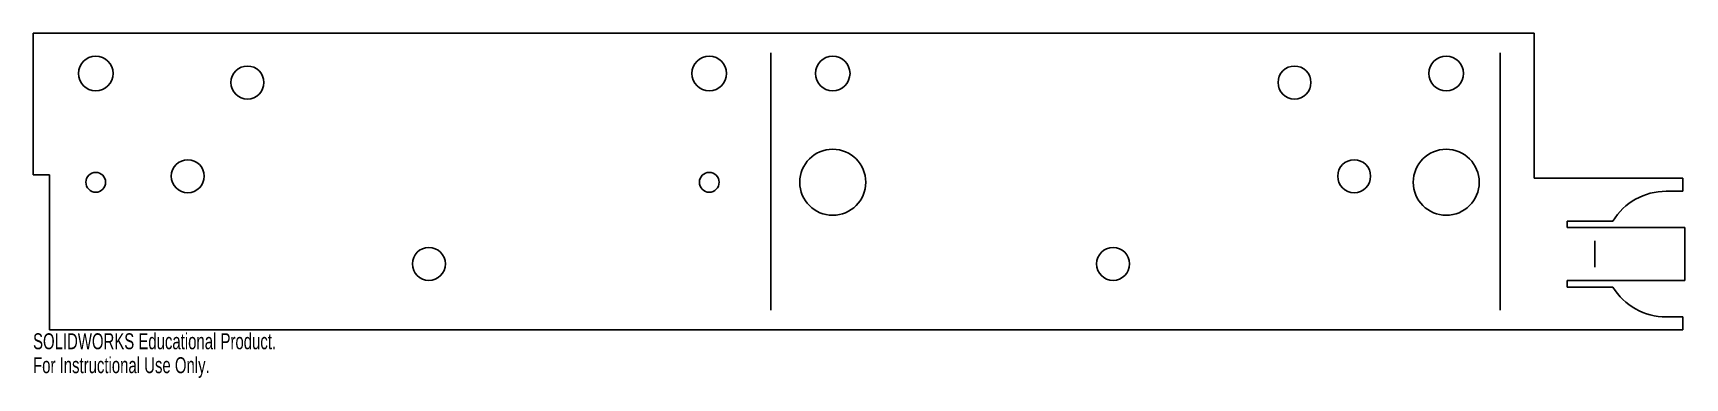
# Model space of a CAD drawing. Header units: millimetres. Extents: x -227 to 273, y -15 to 90.
import ezdxf

# ---------------------------------------------------------------- set-up
doc = ezdxf.new("R2010")
doc.units = ezdxf.units.MM
doc.linetypes.add('CENTERX2', pattern=[20.32, 12.7, -2.54, 2.54, -2.54])
doc.styles.add('SLDTEXTSTYLE0', font='TXT', dxfattribs={"width": 0.7})

msp = doc.modelspace()

# ---------------------------------------------------------------- linework, layer by layer
at = {"color": 254, "linetype": 'Continuous', "lineweight": 25}
for p, q in [((-227.42, 47.05), (-227.42, 90)), ((227.71, 90), (-227.42, 90)), ((227.71, 90), (227.71, 46.05)), ((-222.42, 47.05), (-227.42, 47.05)), ((-222.42, 0), (-222.42, 47.05)), ((272.71, 46.05), (227.71, 46.05)), ((272.71, 42.05), (272.71, 46.05)), ((267.71, 42.05), (272.71, 42.05)), ((237.66, 33), (251.5, 33)), ((237.66, 31), (237.66, 33)), ((273.37, 31), (237.66, 31)), ((273.37, 31), (273.37, 15)), ((237.66, 15), (273.37, 15)), ((237.66, 13), (237.66, 15)), ((251.5, 13), (237.66, 13)), ((-222.42, 0), (272.71, 0)), ((272.71, 3.95), (267.71, 3.95)), ((272.71, 0), (272.71, 3.95))]:
    msp.add_line(p, q, dxfattribs=at)
at = {"color": 254, "linetype": 'CENTERX2'}
for p, q in [((0.29, 90), (-7.71, 90)), ((-7.71, 90), (0.29, 90)), ((219.71, 90), (215, 90)), ((215, 90), (219.71, 90)), ((248.37, 31), (243.66, 31)), ((243.66, 15), (248.37, 15)), ((-7.71, 0), (0.29, 0)), ((215, 0), (219.71, 0))]:
    msp.add_line(p, q, dxfattribs=at)
at = {"color": 254, "linetype": 'Continuous'}
for p, q in [((-3.71, 84), (-3.71, 6)), ((217.36, 84), (217.36, 6)), ((246.02, 27), (246.02, 19))]:
    msp.add_line(p, q, dxfattribs=at)
at = {"color": 254, "linetype": 'Continuous', "lineweight": 25}
for centre, radius in [((-208.42, 77.75), 5.25), ((-22.42, 77.75), 5.25), ((15, 77.75), 5.25), ((201, 77.75), 5.25), ((-162.42, 75), 5), ((155, 75), 5), ((-180.52, 46.6), 5), ((15, 44.75), 10), ((173.09, 46.6), 5), ((201, 44.75), 10), ((-208.42, 44.75), 3), ((-22.42, 44.75), 3), ((-107.42, 20), 5), ((100, 20), 5)]:
    msp.add_circle(centre, radius, dxfattribs=at)
for start, end in [(90, 148.3362), (211.6638, 270)]:
    msp.add_arc((267.71, 23), 19.05, start, end, dxfattribs=at)

# ---------------------------------------------------------------- texts
at = {"color": 141, "linetype": 'Continuous', "char_height": 4.8336, "attachment_point": 1, "style": 'SLDTEXTSTYLE0'}
for s, insert in [('SOLIDWORKS Educational Product.', (-227.42, -1.02)), ('For Instructional Use Only.', (-227.42, -8.27))]:
    msp.add_mtext(s, dxfattribs=dict(at, insert=insert))

doc.saveas('drawing.dxf')
